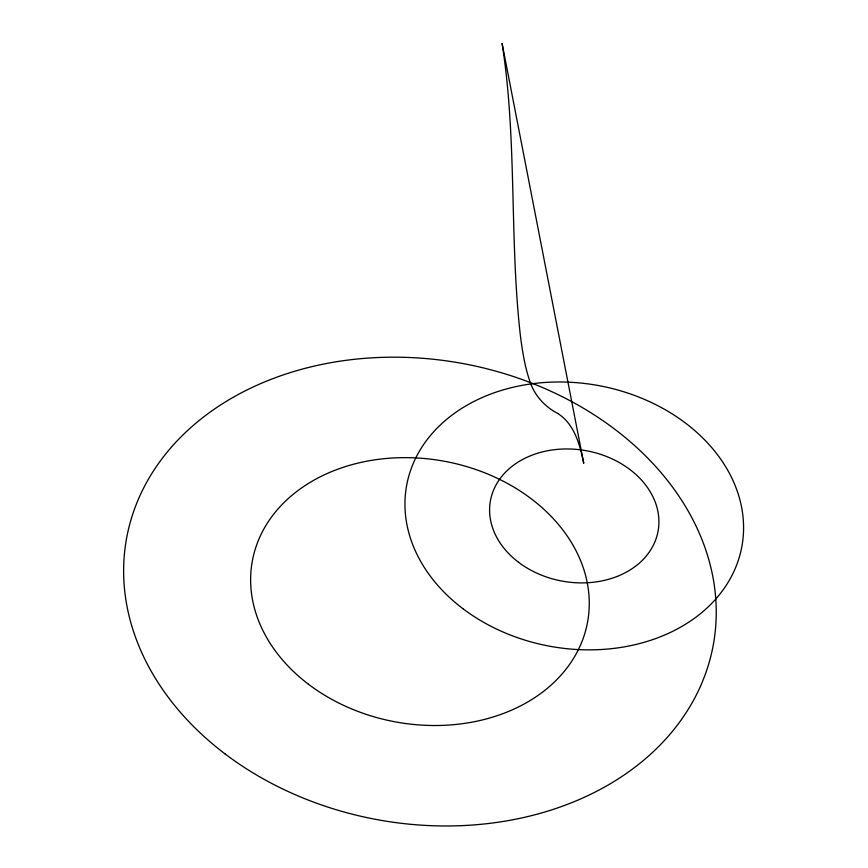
<?xml version="1.0" encoding="UTF-8"?>
<svg xmlns="http://www.w3.org/2000/svg" width="868" height="868" viewBox="0 0 868 868"><rect width="100%" height="100%" fill="white"/><g stroke="black" fill="none" stroke-linecap="round" stroke-linejoin="round"><path stroke-width="1.3" d="M557.755 413.472C543.921 406.267 533.267 393.953 529.068 378.784A88.981 16.156 87 0 1 519.997 332.129C509.538 236.194 517.089 138.902 502.084 43.4L583.73 463.273C579.9 444.959 574.638 424.159 557.755 413.472M518.521 562.258A85.183 66.293 10.2 0 0 657.315 534.623A85.183 66.293 10.2 0 0 546.938 450.883A85.183 66.293 10.2 0 0 518.521 562.258M462.796 608.598A170.378 132.598 10.2 0 0 740.371 553.328A170.378 132.598 10.2 0 0 519.606 385.837A170.378 132.598 10.2 0 0 462.796 608.598M308.476 684.255A170.378 132.598 10.2 0 0 586.052 628.985A170.378 132.598 10.2 0 0 365.287 461.494A170.378 132.598 10.2 0 0 308.476 684.255M224.877 753.76A298.158 232.038 10.2 0 0 710.632 657.043A298.158 232.038 10.2 0 0 324.306 363.931A298.158 232.038 10.2 0 0 224.877 753.76"/></g></svg>
